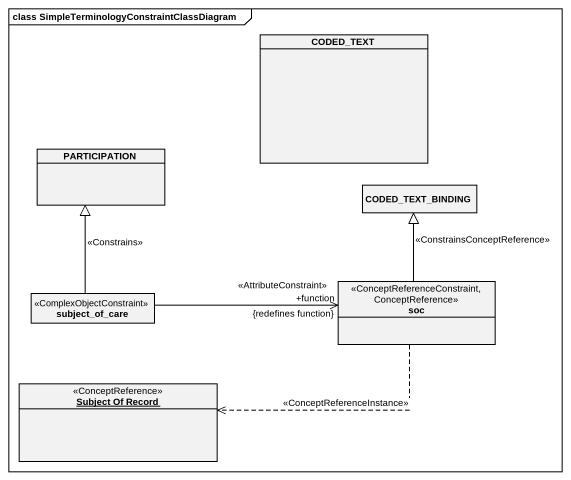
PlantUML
@startuml
mainframe class SimpleTerminologyConstraintClassDiagram
hide circle
hide empty members
class CODED_TEXT
class PARTICIPATION
class CODED_TEXT_BINDING
class subject_of_care <<ComplexObjectConstraint>>
class soc <<ConceptReferenceConstraint, ConceptReference>>
object "Subject Of Record" as Subject_Of_Record <<ConceptReference>>
subject_of_care -up-|> PARTICIPATION : <<Constrains>>
soc -up-|> CODED_TEXT_BINDING : <<ConstrainsConceptReference>>
soc "+function\n{redefines function}\n<<AttributeConstraint>>" <-left- subject_of_care
soc .left.> Subject_Of_Record : <<ConceptReferenceInstance>>
@enduml
